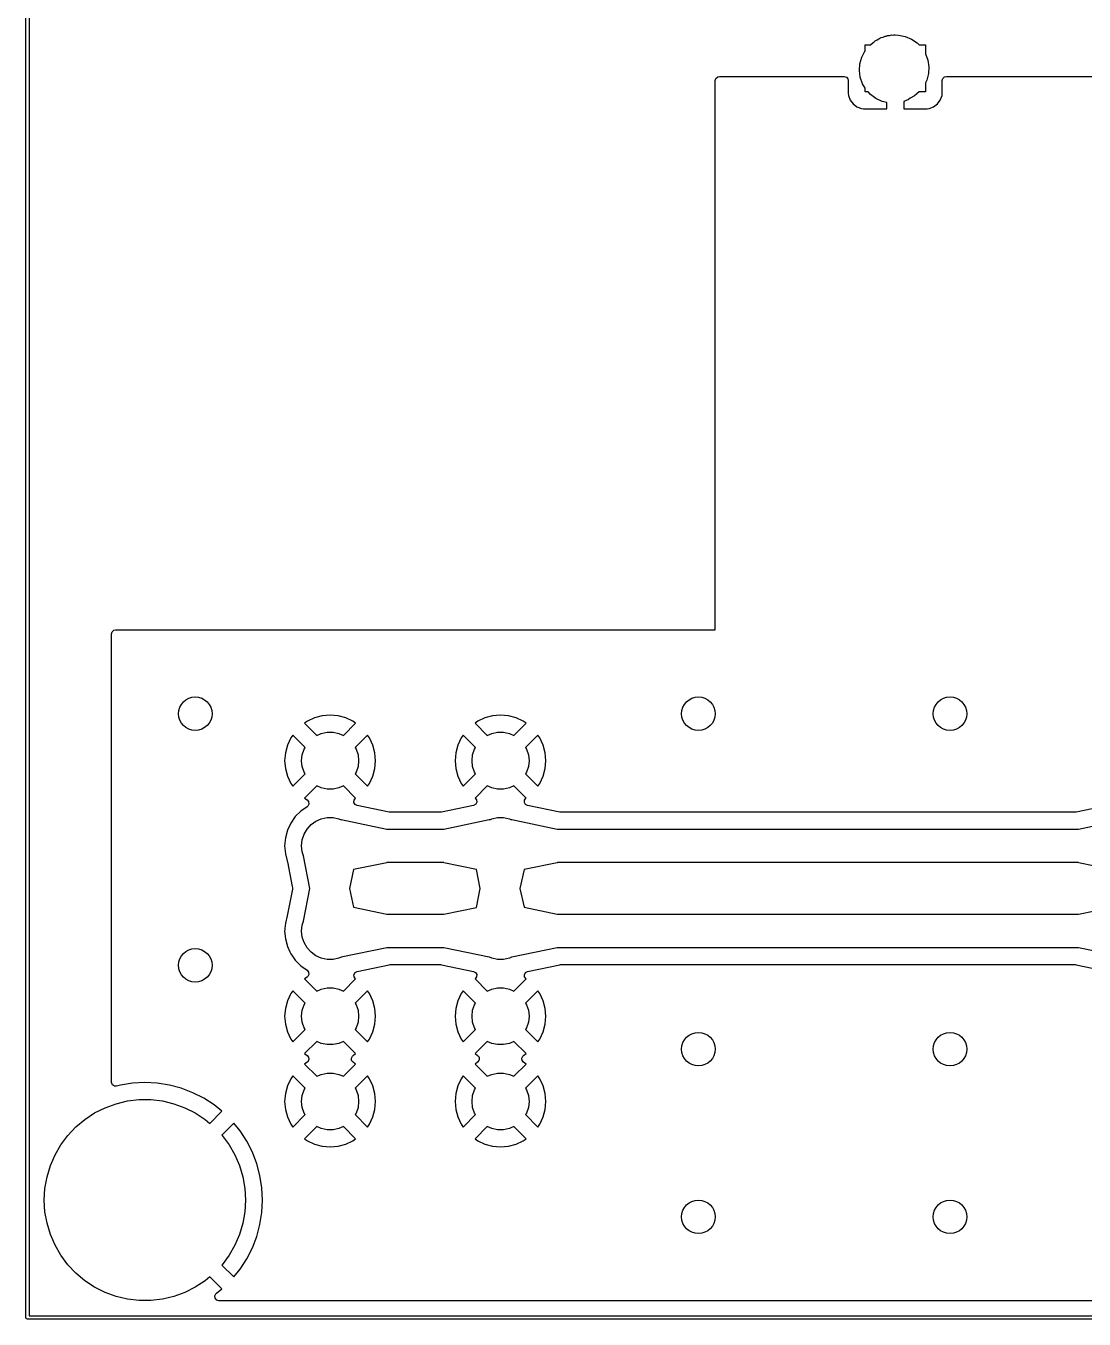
# Model space of a CAD drawing. Extents: x 0.1 to 11.5, y -4.3 to -1.1.
# Drawn here: x 0.077 to 1.319, y -4.293 to -2.775 of the extents above; entities that cross this region are included whole.
import ezdxf

# ---------------------------------------------------------------- set-up
doc = ezdxf.new("R2010")
doc.units = 0
doc.header["$MEASUREMENT"] = 0
doc.layers.add('BLACK', color=7, linetype='CONTINUOUS')

msp = doc.modelspace()

# ---------------------------------------------------------------- linework, layer by layer
at = {"layer": 'BLACK', "linetype": 'CONTINUOUS'}
for p, q in [((0.0768, -4.2913), (0.0768, -1.1024)), ((0.0807, -1.1043), (0.0807, -4.2894)), ((1.0723, -2.794), (1.0735, -2.793)), ((1.0735, -2.793), (1.0757, -2.7918)), ((1.0757, -2.7918), (1.0777, -2.7904)), ((1.0777, -2.7904), (1.0791, -2.7898)), ((1.0791, -2.7898), (1.0804, -2.7891)), ((1.0804, -2.7891), (1.0828, -2.7884)), ((1.0828, -2.7884), (1.0851, -2.7874)), ((1.0851, -2.7874), (1.0866, -2.7872)), ((1.0866, -2.7872), (1.088, -2.7867)), ((1.088, -2.7867), (1.0905, -2.7865)), ((1.0905, -2.7865), (1.093, -2.786)), ((1.093, -2.786), (1.0945, -2.7861)), ((1.0945, -2.7861), (1.096, -2.7859)), ((1.096, -2.7859), (1.0971, -2.7859)), ((1.0971, -2.7859), (1.1011, -2.7861)), ((1.1011, -2.7861), (1.1089, -2.7877)), ((1.1089, -2.7877), (1.1163, -2.7909)), ((1.1163, -2.7909), (1.1228, -2.7954)), ((1.0579, -2.8122), (1.0616, -2.8051)), ((1.0616, -2.8051), (1.0617, -2.805)), ((1.0617, -2.805), (1.0617, -2.7977)), ((1.0617, -2.7977), (1.0678, -2.7977)), ((1.0678, -2.7977), (1.0681, -2.7975)), ((1.0681, -2.7975), (1.0711, -2.7948)), ((1.0711, -2.7948), (1.0723, -2.794)), ((1.1228, -2.7954), (1.125, -2.7977)), ((1.125, -2.7977), (1.1326, -2.7977)), ((1.1326, -2.7977), (1.1326, -2.8082)), ((1.1326, -2.8082), (1.1353, -2.8154)), ((1.0551, -2.8278), (1.0557, -2.8198)), ((1.0557, -2.8198), (1.0579, -2.8122)), ((1.1353, -2.8154), (1.1365, -2.8233)), ((1.1365, -2.8233), (1.1361, -2.8313)), ((0.8858, -2.8395), (0.8866, -2.8369)), ((0.8866, -2.8369), (0.8887, -2.8351)), ((0.8887, -2.8351), (0.8907, -2.8346)), ((0.8907, -2.8346), (1.0371, -2.8346)), ((1.0371, -2.8346), (1.0398, -2.8354)), ((1.0398, -2.8354), (1.0416, -2.8375)), ((1.0416, -2.8375), (1.042, -2.8395)), ((1.0561, -2.8357), (1.0551, -2.8278)), ((1.0587, -2.8432), (1.0561, -2.8357)), ((1.1361, -2.8313), (1.1341, -2.839)), ((1.1523, -2.8395), (1.153, -2.8369)), ((1.153, -2.8369), (1.1551, -2.8351)), ((1.1551, -2.8351), (1.1571, -2.8346)), ((1.1571, -2.8346), (1.3534, -2.8346)), ((0.8858, -3.4843), (0.8858, -2.8395)), ((1.042, -2.8395), (1.042, -2.8547)), ((1.0617, -2.8483), (1.0587, -2.8432)), ((1.0617, -2.8529), (1.0617, -2.8483)), ((1.0653, -2.8529), (1.0617, -2.8529)), ((1.0681, -2.856), (1.0653, -2.8529)), ((1.1252, -2.8529), (1.1196, -2.8576)), ((1.1326, -2.8529), (1.1252, -2.8529)), ((1.1341, -2.839), (1.1326, -2.842)), ((1.1326, -2.842), (1.1326, -2.8529)), ((1.1523, -2.8547), (1.1523, -2.8395)), ((1.042, -2.8547), (1.0423, -2.8571)), ((1.0423, -2.8571), (1.0423, -2.8571)), ((1.0423, -2.8571), (1.0443, -2.8624)), ((1.0443, -2.8624), (1.0443, -2.8624)), ((1.0443, -2.8624), (1.0476, -2.8669)), ((1.0476, -2.8669), (1.0476, -2.8669)), ((1.0476, -2.8669), (1.0522, -2.8703)), ((1.0745, -2.8607), (1.0681, -2.856)), ((1.0818, -2.864), (1.0745, -2.8607)), ((1.0873, -2.8653), (1.0818, -2.864)), ((1.0873, -2.8725), (1.0873, -2.8653)), ((1.1127, -2.8617), (1.107, -2.864)), ((1.107, -2.864), (1.107, -2.8725)), ((1.1148, -2.8603), (1.1127, -2.8617)), ((1.1196, -2.8576), (1.1148, -2.8603)), ((1.1421, -2.8703), (1.1466, -2.8669)), ((1.1466, -2.8669), (1.15, -2.8624)), ((1.1466, -2.8669), (1.1466, -2.8669)), ((1.15, -2.8624), (1.152, -2.8571)), ((1.15, -2.8624), (1.15, -2.8624)), ((1.152, -2.8571), (1.1523, -2.8547)), ((1.152, -2.8571), (1.152, -2.8571)), ((1.1523, -2.8547), (1.1523, -2.8547)), ((1.0522, -2.8703), (1.0522, -2.8703)), ((1.0522, -2.8703), (1.0575, -2.8723)), ((1.0575, -2.8723), (1.0575, -2.8723)), ((1.0575, -2.8723), (1.0598, -2.8725)), ((1.0598, -2.8725), (1.0598, -2.8725)), ((1.0598, -2.8725), (1.0873, -2.8725)), ((1.107, -2.8725), (1.1345, -2.8725)), ((1.1345, -2.8725), (1.1368, -2.8723)), ((1.1345, -2.8725), (1.1345, -2.8725)), ((1.1368, -2.8723), (1.1421, -2.8703)), ((1.1368, -2.8723), (1.1368, -2.8723)), ((1.1421, -2.8703), (1.1421, -2.8703)), ((0.1772, -3.4891), (0.1779, -3.4865)), ((0.1772, -3.5728), (0.1772, -3.4891)), ((0.1779, -3.4865), (0.18, -3.4847)), ((0.18, -3.4847), (0.182, -3.4843)), ((0.182, -3.4843), (0.8858, -3.4843)), ((0.1772, -3.8378), (0.1772, -3.5728)), ((0.4072, -3.5916), (0.4039, -3.5939)), ((0.4039, -3.5939), (0.4183, -3.6083)), ((0.4156, -3.5877), (0.4072, -3.5916)), ((0.4246, -3.5853), (0.4156, -3.5877)), ((0.4156, -3.5877), (0.4156, -3.5877)), ((0.4339, -3.5844), (0.4246, -3.5853)), ((0.4246, -3.5853), (0.4246, -3.5853)), ((0.4431, -3.5853), (0.4339, -3.5844)), ((0.4339, -3.5844), (0.4339, -3.5844)), ((0.4521, -3.5877), (0.4431, -3.5853)), ((0.4431, -3.5853), (0.4431, -3.5853)), ((0.4494, -3.6083), (0.4638, -3.5939)), ((0.4605, -3.5916), (0.4521, -3.5877)), ((0.4521, -3.5877), (0.4521, -3.5877)), ((0.4638, -3.5939), (0.4605, -3.5916)), ((0.4605, -3.5916), (0.4605, -3.5916)), ((0.4638, -3.5939), (0.4638, -3.5939)), ((0.6072, -3.5916), (0.6039, -3.5939)), ((0.6039, -3.5939), (0.6183, -3.6083)), ((0.6156, -3.5877), (0.6072, -3.5916)), ((0.6246, -3.5853), (0.6156, -3.5877)), ((0.6156, -3.5877), (0.6156, -3.5877)), ((0.6339, -3.5844), (0.6246, -3.5853)), ((0.6246, -3.5853), (0.6246, -3.5853)), ((0.6431, -3.5853), (0.6339, -3.5844)), ((0.6339, -3.5844), (0.6339, -3.5844)), ((0.6521, -3.5877), (0.6431, -3.5853)), ((0.6431, -3.5853), (0.6431, -3.5853)), ((0.6494, -3.6083), (0.6638, -3.5939)), ((0.6605, -3.5916), (0.6521, -3.5877)), ((0.6521, -3.5877), (0.6521, -3.5877)), ((0.6638, -3.5939), (0.6605, -3.5916)), ((0.6605, -3.5916), (0.6605, -3.5916)), ((0.6638, -3.5939), (0.6638, -3.5939)), ((0.3877, -3.6111), (0.3837, -3.6195)), ((0.39, -3.6078), (0.3877, -3.6111)), ((0.4044, -3.6223), (0.39, -3.6078)), ((0.4183, -3.6083), (0.4235, -3.606)), ((0.4235, -3.606), (0.4304, -3.6045)), ((0.4304, -3.6045), (0.4374, -3.6045)), ((0.4374, -3.6045), (0.4442, -3.606)), ((0.4442, -3.606), (0.4494, -3.6083)), ((0.4778, -3.6078), (0.4633, -3.6223)), ((0.4801, -3.6111), (0.4778, -3.6078)), ((0.4778, -3.6078), (0.4778, -3.6078)), ((0.484, -3.6195), (0.4801, -3.6111)), ((0.4801, -3.6111), (0.4801, -3.6111)), ((0.5877, -3.6111), (0.5837, -3.6195)), ((0.59, -3.6078), (0.5877, -3.6111)), ((0.6044, -3.6223), (0.59, -3.6078)), ((0.6183, -3.6083), (0.6235, -3.606)), ((0.6235, -3.606), (0.6304, -3.6045)), ((0.6304, -3.6045), (0.6374, -3.6045)), ((0.6374, -3.6045), (0.6442, -3.606)), ((0.6442, -3.606), (0.6494, -3.6083)), ((0.6778, -3.6078), (0.6633, -3.6223)), ((0.6801, -3.6111), (0.6778, -3.6078)), ((0.6778, -3.6078), (0.6778, -3.6078)), ((0.684, -3.6195), (0.6801, -3.6111)), ((0.6801, -3.6111), (0.6801, -3.6111)), ((0.3837, -3.6195), (0.3813, -3.6285)), ((0.3837, -3.6195), (0.3837, -3.6195)), ((0.4011, -3.6308), (0.4033, -3.6242)), ((0.4033, -3.6242), (0.4044, -3.6223)), ((0.4633, -3.6223), (0.4644, -3.6242)), ((0.4644, -3.6242), (0.4666, -3.6308)), ((0.4864, -3.6285), (0.484, -3.6195)), ((0.484, -3.6195), (0.484, -3.6195)), ((0.5837, -3.6195), (0.5813, -3.6285)), ((0.5837, -3.6195), (0.5837, -3.6195)), ((0.6011, -3.6308), (0.6033, -3.6242)), ((0.6033, -3.6242), (0.6044, -3.6223)), ((0.6633, -3.6223), (0.6644, -3.6242)), ((0.6644, -3.6242), (0.6666, -3.6308)), ((0.6864, -3.6285), (0.684, -3.6195)), ((0.684, -3.6195), (0.684, -3.6195)), ((0.3813, -3.6285), (0.3805, -3.6378)), ((0.3805, -3.6378), (0.3805, -3.6378)), ((0.3805, -3.6378), (0.3813, -3.6471)), ((0.3813, -3.6285), (0.3813, -3.6285)), ((0.4004, -3.6378), (0.4011, -3.6308)), ((0.4011, -3.6448), (0.4004, -3.6378)), ((0.4666, -3.6308), (0.4673, -3.6378)), ((0.4673, -3.6378), (0.4666, -3.6448)), ((0.4872, -3.6378), (0.4864, -3.6285)), ((0.4864, -3.6285), (0.4864, -3.6285)), ((0.4864, -3.6471), (0.4872, -3.6378)), ((0.4872, -3.6378), (0.4872, -3.6378)), ((0.5813, -3.6285), (0.5805, -3.6378)), ((0.5805, -3.6378), (0.5805, -3.6378)), ((0.5805, -3.6378), (0.5813, -3.6471)), ((0.5813, -3.6285), (0.5813, -3.6285)), ((0.6004, -3.6378), (0.6011, -3.6308)), ((0.6011, -3.6448), (0.6004, -3.6378)), ((0.6666, -3.6308), (0.6673, -3.6378)), ((0.6673, -3.6378), (0.6666, -3.6448)), ((0.6872, -3.6378), (0.6864, -3.6285)), ((0.6864, -3.6285), (0.6864, -3.6285)), ((0.6864, -3.6471), (0.6872, -3.6378)), ((0.6872, -3.6378), (0.6872, -3.6378)), ((0.3813, -3.6471), (0.3813, -3.6471)), ((0.3813, -3.6471), (0.3837, -3.656)), ((0.3837, -3.656), (0.3837, -3.656)), ((0.3837, -3.656), (0.3877, -3.6645)), ((0.39, -3.6678), (0.4044, -3.6533)), ((0.4033, -3.6514), (0.4011, -3.6448)), ((0.4044, -3.6533), (0.4033, -3.6514)), ((0.4644, -3.6514), (0.4633, -3.6533)), ((0.4633, -3.6533), (0.4778, -3.6678)), ((0.4666, -3.6448), (0.4644, -3.6514)), ((0.4801, -3.6645), (0.484, -3.656)), ((0.484, -3.656), (0.4864, -3.6471)), ((0.484, -3.656), (0.484, -3.656)), ((0.4864, -3.6471), (0.4864, -3.6471)), ((0.5813, -3.6471), (0.5813, -3.6471)), ((0.5813, -3.6471), (0.5837, -3.656)), ((0.5837, -3.656), (0.5837, -3.656)), ((0.5837, -3.656), (0.5877, -3.6645)), ((0.59, -3.6678), (0.6044, -3.6533)), ((0.6033, -3.6514), (0.6011, -3.6448)), ((0.6044, -3.6533), (0.6033, -3.6514)), ((0.6644, -3.6514), (0.6633, -3.6533)), ((0.6633, -3.6533), (0.6778, -3.6678)), ((0.6666, -3.6448), (0.6644, -3.6514)), ((0.6801, -3.6645), (0.684, -3.656)), ((0.684, -3.656), (0.6864, -3.6471)), ((0.684, -3.656), (0.684, -3.656)), ((0.6864, -3.6471), (0.6864, -3.6471)), ((0.3877, -3.6645), (0.3877, -3.6645)), ((0.3877, -3.6645), (0.39, -3.6678)), ((0.39, -3.6678), (0.39, -3.6678)), ((0.4183, -3.6673), (0.4039, -3.6817)), ((0.4235, -3.6696), (0.4183, -3.6673)), ((0.4304, -3.6711), (0.4235, -3.6696)), ((0.4374, -3.6711), (0.4304, -3.6711)), ((0.4442, -3.6696), (0.4374, -3.6711)), ((0.4494, -3.6673), (0.4442, -3.6696)), ((0.4638, -3.6817), (0.4494, -3.6673)), ((0.4778, -3.6678), (0.4801, -3.6645)), ((0.4778, -3.6678), (0.4778, -3.6678)), ((0.4801, -3.6645), (0.4801, -3.6645)), ((0.5877, -3.6645), (0.5877, -3.6645)), ((0.5877, -3.6645), (0.59, -3.6678)), ((0.59, -3.6678), (0.59, -3.6678)), ((0.6183, -3.6673), (0.6039, -3.6817)), ((0.6235, -3.6696), (0.6183, -3.6673)), ((0.6304, -3.6711), (0.6235, -3.6696)), ((0.6374, -3.6711), (0.6304, -3.6711)), ((0.6442, -3.6696), (0.6374, -3.6711)), ((0.6494, -3.6673), (0.6442, -3.6696)), ((0.6638, -3.6817), (0.6494, -3.6673)), ((0.6778, -3.6678), (0.6801, -3.6645)), ((0.6778, -3.6678), (0.6778, -3.6678)), ((0.6801, -3.6645), (0.6801, -3.6645)), ((0.4039, -3.6817), (0.4069, -3.6838)), ((0.4069, -3.6838), (0.4086, -3.6859)), ((0.4089, -3.6887), (0.4076, -3.6911)), ((0.4086, -3.6859), (0.4089, -3.6887)), ((0.4618, -3.6868), (0.462, -3.684)), ((0.4632, -3.6892), (0.4618, -3.6868)), ((0.462, -3.684), (0.4636, -3.6818)), ((0.4636, -3.6818), (0.4638, -3.6817)), ((0.4638, -3.6817), (0.4638, -3.6817)), ((0.6039, -3.6817), (0.6039, -3.6817)), ((0.6039, -3.6817), (0.6056, -3.6839)), ((0.6059, -3.6866), (0.6047, -3.689)), ((0.6056, -3.6839), (0.6059, -3.6866)), ((0.6618, -3.6868), (0.662, -3.684)), ((0.6632, -3.6892), (0.6618, -3.6868)), ((0.662, -3.684), (0.6636, -3.6818)), ((0.6636, -3.6818), (0.6638, -3.6817)), ((0.6638, -3.6817), (0.6638, -3.6817)), ((0.393, -3.7035), (0.3876, -3.7111)), ((0.3996, -3.6969), (0.393, -3.7035)), ((0.4069, -3.6918), (0.3996, -3.6969)), ((0.4076, -3.6911), (0.4069, -3.6918)), ((0.4656, -3.6905), (0.4632, -3.6892)), ((0.5033, -3.6983), (0.4656, -3.6905)), ((0.5043, -3.6984), (0.5033, -3.6983)), ((0.5634, -3.6984), (0.5043, -3.6984)), ((0.5644, -3.6983), (0.5634, -3.6984)), ((0.6021, -3.6905), (0.5644, -3.6983)), ((0.6023, -3.6904), (0.6021, -3.6905)), ((0.6047, -3.689), (0.6023, -3.6904)), ((0.6656, -3.6905), (0.6632, -3.6892)), ((0.7033, -3.6983), (0.6656, -3.6905)), ((0.7043, -3.6984), (0.7033, -3.6983)), ((1.3083, -3.6984), (0.7043, -3.6984)), ((1.3093, -3.6983), (1.3083, -3.6984)), ((1.347, -3.6905), (1.3093, -3.6983)), ((0.3876, -3.7111), (0.3837, -3.7195)), ((0.3876, -3.7111), (0.3876, -3.7111)), ((0.4033, -3.7242), (0.4068, -3.7181)), ((0.4068, -3.7181), (0.4115, -3.7129)), ((0.4115, -3.7129), (0.4171, -3.7088)), ((0.4171, -3.7088), (0.4235, -3.706)), ((0.4235, -3.706), (0.4304, -3.7045)), ((0.4304, -3.7045), (0.4374, -3.7045)), ((0.4374, -3.7045), (0.4442, -3.706)), ((0.4442, -3.706), (0.4467, -3.7071)), ((0.4467, -3.7071), (0.4468, -3.707)), ((0.4468, -3.707), (0.447, -3.707)), ((0.447, -3.707), (0.5004, -3.718)), ((0.5004, -3.718), (0.5005, -3.7181)), ((0.5005, -3.7181), (0.5672, -3.7181)), ((0.5672, -3.7181), (0.5673, -3.718)), ((0.5673, -3.718), (0.6207, -3.707)), ((0.6207, -3.707), (0.621, -3.707)), ((0.621, -3.707), (0.6211, -3.7071)), ((0.6211, -3.7071), (0.6235, -3.706)), ((0.6235, -3.706), (0.6304, -3.7045)), ((0.6304, -3.7045), (0.6374, -3.7045)), ((0.6374, -3.7045), (0.6442, -3.706)), ((0.6442, -3.706), (0.6467, -3.7071)), ((0.6467, -3.7071), (0.6468, -3.707)), ((0.6468, -3.707), (0.647, -3.707)), ((0.647, -3.707), (0.7004, -3.718)), ((0.7004, -3.718), (0.7005, -3.7181)), ((0.7005, -3.7181), (1.312, -3.7181)), ((1.312, -3.7181), (1.3122, -3.718)), ((1.3122, -3.718), (1.3656, -3.707)), ((0.3813, -3.7285), (0.3805, -3.7378)), ((0.3837, -3.7195), (0.3813, -3.7285)), ((0.3813, -3.7285), (0.3813, -3.7285)), ((0.3837, -3.7195), (0.3837, -3.7195)), ((0.4004, -3.7378), (0.4011, -3.7308)), ((0.4011, -3.7308), (0.4033, -3.7242)), ((0.3805, -3.7378), (0.3805, -3.7378)), ((0.3805, -3.7378), (0.3813, -3.7471)), ((0.3813, -3.7471), (0.3813, -3.7471)), ((0.3813, -3.7471), (0.3836, -3.7555)), ((0.4011, -3.7448), (0.4004, -3.7378)), ((0.4027, -3.7495), (0.4011, -3.7448)), ((0.3836, -3.7555), (0.3836, -3.7557)), ((0.3836, -3.7557), (0.3838, -3.7567)), ((0.3838, -3.7567), (0.3894, -3.7854)), ((0.4101, -3.7878), (0.4027, -3.7495)), ((0.5004, -3.7576), (0.4614, -3.7656)), ((0.5006, -3.7575), (0.5004, -3.7576)), ((0.5672, -3.7575), (0.5006, -3.7575)), ((0.5673, -3.7576), (0.5672, -3.7575)), ((0.6058, -3.7655), (0.5673, -3.7576)), ((0.7004, -3.7576), (0.6614, -3.7656)), ((0.7006, -3.7575), (0.7004, -3.7576)), ((1.3121, -3.7575), (0.7006, -3.7575)), ((1.3122, -3.7576), (1.3121, -3.7575)), ((1.3507, -3.7655), (1.3122, -3.7576)), ((0.4614, -3.7656), (0.4565, -3.7878)), ((0.6101, -3.7878), (0.6058, -3.7655)), ((0.6614, -3.7656), (0.6565, -3.7878)), ((0.3897, -3.7887), (0.3836, -3.8199)), ((0.3894, -3.7854), (0.3897, -3.7869)), ((0.3897, -3.7869), (0.3897, -3.7887)), ((0.4027, -3.8261), (0.4101, -3.7878)), ((0.4565, -3.7878), (0.4614, -3.8099)), ((0.6058, -3.81), (0.6101, -3.7878)), ((0.6565, -3.7878), (0.6614, -3.8099)), ((0.4614, -3.8099), (0.5004, -3.818)), ((0.5673, -3.818), (0.6058, -3.81)), ((0.6614, -3.8099), (0.7004, -3.818)), ((1.3122, -3.818), (1.3507, -3.81)), ((0.3836, -3.8201), (0.3813, -3.8285)), ((0.3836, -3.8199), (0.3836, -3.8201)), ((0.5004, -3.818), (0.5005, -3.8181)), ((0.5005, -3.8181), (0.5672, -3.8181)), ((0.5672, -3.8181), (0.5673, -3.818)), ((0.7004, -3.818), (0.7005, -3.8181)), ((0.7005, -3.8181), (1.312, -3.8181)), ((1.312, -3.8181), (1.3122, -3.818)), ((0.1772, -4.0151), (0.1772, -3.8378)), ((0.3807, -3.8356), (0.3805, -3.8378)), ((0.3805, -3.8378), (0.3805, -3.8378)), ((0.3805, -3.8378), (0.3813, -3.8471)), ((0.3808, -3.8347), (0.3807, -3.8348)), ((0.3807, -3.8348), (0.3807, -3.8349)), ((0.3807, -3.8349), (0.3807, -3.8349)), ((0.3807, -3.8349), (0.3807, -3.8354)), ((0.3807, -3.8354), (0.3807, -3.8354)), ((0.3807, -3.8354), (0.3807, -3.8354)), ((0.3807, -3.8354), (0.3807, -3.8356)), ((0.3813, -3.8285), (0.3808, -3.8347)), ((0.3813, -3.8285), (0.3813, -3.8285)), ((0.4004, -3.8378), (0.4011, -3.8308)), ((0.4011, -3.8448), (0.4004, -3.8378)), ((0.4011, -3.8308), (0.4027, -3.8261)), ((0.3813, -3.8471), (0.3813, -3.8471)), ((0.3813, -3.8471), (0.3837, -3.856)), ((0.4033, -3.8514), (0.4011, -3.8448)), ((0.4068, -3.8575), (0.4033, -3.8514)), ((0.3837, -3.856), (0.3837, -3.856)), ((0.3837, -3.856), (0.3837, -3.856)), ((0.3837, -3.856), (0.3865, -3.862)), ((0.3865, -3.862), (0.3876, -3.8645)), ((0.3876, -3.8645), (0.3876, -3.8645)), ((0.3876, -3.8645), (0.3905, -3.8686)), ((0.3905, -3.8686), (0.393, -3.8721)), ((0.4115, -3.8627), (0.4068, -3.8575)), ((0.4171, -3.8668), (0.4115, -3.8627)), ((0.4235, -3.8696), (0.4171, -3.8668)), ((0.4304, -3.8711), (0.4235, -3.8696)), ((0.4442, -3.8696), (0.4374, -3.8711)), ((0.4467, -3.8685), (0.4442, -3.8696)), ((0.4467, -3.8686), (0.4467, -3.8685)), ((0.447, -3.8686), (0.4467, -3.8686)), ((0.5004, -3.8576), (0.447, -3.8686)), ((0.5006, -3.8575), (0.5004, -3.8576)), ((0.5672, -3.8575), (0.5006, -3.8575)), ((0.5673, -3.8576), (0.5672, -3.8575)), ((0.6207, -3.8686), (0.5673, -3.8576)), ((0.6209, -3.8686), (0.6207, -3.8686)), ((0.621, -3.8685), (0.6209, -3.8686)), ((0.6235, -3.8696), (0.621, -3.8685)), ((0.6304, -3.8711), (0.6235, -3.8696)), ((0.6442, -3.8696), (0.6374, -3.8711)), ((0.6467, -3.8685), (0.6442, -3.8696)), ((0.6467, -3.8686), (0.6467, -3.8685)), ((0.647, -3.8686), (0.6467, -3.8686)), ((0.7004, -3.8576), (0.647, -3.8686)), ((0.7006, -3.8575), (0.7004, -3.8576)), ((1.3121, -3.8575), (0.7006, -3.8575)), ((1.3122, -3.8576), (1.3121, -3.8575)), ((1.3656, -3.8686), (1.3122, -3.8576)), ((0.393, -3.8721), (0.3996, -3.8787)), ((0.3996, -3.8787), (0.4069, -3.8838)), ((0.4069, -3.8838), (0.4086, -3.886)), ((0.4086, -3.886), (0.4089, -3.8887)), ((0.4374, -3.8711), (0.4304, -3.8711)), ((0.4631, -3.8865), (0.4654, -3.8851)), ((0.4654, -3.8851), (0.4656, -3.8851)), ((0.4656, -3.8851), (0.5033, -3.8773)), ((0.5033, -3.8773), (0.5043, -3.8772)), ((0.5043, -3.8772), (0.5634, -3.8772)), ((0.5634, -3.8772), (0.5644, -3.8773)), ((0.5644, -3.8773), (0.6021, -3.8851)), ((0.6021, -3.8851), (0.6045, -3.8864)), ((0.6374, -3.8711), (0.6304, -3.8711)), ((0.6631, -3.8865), (0.6654, -3.8851)), ((0.6654, -3.8851), (0.6656, -3.8851)), ((0.6656, -3.8851), (0.7033, -3.8773)), ((0.7033, -3.8773), (0.7043, -3.8772)), ((0.7043, -3.8772), (1.3083, -3.8772)), ((1.3083, -3.8772), (1.3093, -3.8773)), ((1.3093, -3.8773), (1.347, -3.8851)), ((0.4069, -3.8918), (0.4039, -3.8939)), ((0.4039, -3.8939), (0.4039, -3.8939)), ((0.4039, -3.8939), (0.4183, -3.9083)), ((0.4076, -3.8911), (0.4069, -3.8918)), ((0.4089, -3.8887), (0.4076, -3.8911)), ((0.4494, -3.9083), (0.4638, -3.8939)), ((0.4618, -3.889), (0.4631, -3.8865)), ((0.4621, -3.8917), (0.4618, -3.889)), ((0.4638, -3.8939), (0.4621, -3.8917)), ((0.4638, -3.8939), (0.4638, -3.8939)), ((0.4638, -3.8939), (0.4638, -3.8939)), ((0.6041, -3.8938), (0.6039, -3.8939)), ((0.6039, -3.8939), (0.6039, -3.8939)), ((0.6039, -3.8939), (0.6183, -3.9083)), ((0.6057, -3.8915), (0.6041, -3.8938)), ((0.6045, -3.8864), (0.6059, -3.8888)), ((0.6059, -3.8888), (0.6057, -3.8915)), ((0.6494, -3.9083), (0.6638, -3.8939)), ((0.6618, -3.889), (0.6631, -3.8865)), ((0.6621, -3.8917), (0.6618, -3.889)), ((0.6638, -3.8939), (0.6621, -3.8917)), ((0.6638, -3.8939), (0.6638, -3.8939)), ((0.6638, -3.8939), (0.6638, -3.8939)), ((0.3877, -3.9111), (0.3837, -3.9195)), ((0.39, -3.9078), (0.3877, -3.9111)), ((0.4044, -3.9223), (0.39, -3.9078)), ((0.4183, -3.9083), (0.4235, -3.906)), ((0.4235, -3.906), (0.4304, -3.9045)), ((0.4304, -3.9045), (0.4374, -3.9045)), ((0.4374, -3.9045), (0.4442, -3.906)), ((0.4442, -3.906), (0.4494, -3.9083)), ((0.4778, -3.9078), (0.4633, -3.9223)), ((0.4801, -3.9111), (0.4778, -3.9078)), ((0.4778, -3.9078), (0.4778, -3.9078)), ((0.484, -3.9195), (0.4801, -3.9111)), ((0.4801, -3.9111), (0.4801, -3.9111)), ((0.5877, -3.9111), (0.5837, -3.9195)), ((0.59, -3.9078), (0.5877, -3.9111)), ((0.6044, -3.9223), (0.59, -3.9078)), ((0.6183, -3.9083), (0.6235, -3.906)), ((0.6235, -3.906), (0.6304, -3.9045)), ((0.6304, -3.9045), (0.6374, -3.9045)), ((0.6374, -3.9045), (0.6442, -3.906)), ((0.6442, -3.906), (0.6494, -3.9083)), ((0.6778, -3.9078), (0.6633, -3.9223)), ((0.6801, -3.9111), (0.6778, -3.9078)), ((0.6778, -3.9078), (0.6778, -3.9078)), ((0.684, -3.9195), (0.6801, -3.9111)), ((0.6801, -3.9111), (0.6801, -3.9111)), ((0.3813, -3.9285), (0.3805, -3.9378)), ((0.3837, -3.9195), (0.3813, -3.9285)), ((0.3813, -3.9285), (0.3813, -3.9285)), ((0.3837, -3.9195), (0.3837, -3.9195)), ((0.4004, -3.9378), (0.4011, -3.9308)), ((0.4011, -3.9308), (0.4033, -3.9242)), ((0.4033, -3.9242), (0.4044, -3.9223)), ((0.4633, -3.9223), (0.4644, -3.9242)), ((0.4644, -3.9242), (0.4666, -3.9308)), ((0.4666, -3.9308), (0.4673, -3.9378)), ((0.4864, -3.9285), (0.484, -3.9195)), ((0.484, -3.9195), (0.484, -3.9195)), ((0.4872, -3.9378), (0.4864, -3.9285)), ((0.4864, -3.9285), (0.4864, -3.9285)), ((0.5813, -3.9285), (0.5805, -3.9378)), ((0.5837, -3.9195), (0.5813, -3.9285)), ((0.5813, -3.9285), (0.5813, -3.9285)), ((0.5837, -3.9195), (0.5837, -3.9195)), ((0.6004, -3.9378), (0.6011, -3.9308)), ((0.6011, -3.9308), (0.6033, -3.9242)), ((0.6033, -3.9242), (0.6044, -3.9223)), ((0.6633, -3.9223), (0.6644, -3.9242)), ((0.6644, -3.9242), (0.6666, -3.9308)), ((0.6666, -3.9308), (0.6673, -3.9378)), ((0.6864, -3.9285), (0.684, -3.9195)), ((0.684, -3.9195), (0.684, -3.9195)), ((0.6872, -3.9378), (0.6864, -3.9285)), ((0.6864, -3.9285), (0.6864, -3.9285)), ((0.3805, -3.9378), (0.3805, -3.9378)), ((0.3805, -3.9378), (0.3813, -3.9471)), ((0.4011, -3.9448), (0.4004, -3.9378)), ((0.4033, -3.9514), (0.4011, -3.9448)), ((0.4666, -3.9448), (0.4644, -3.9514)), ((0.4673, -3.9378), (0.4666, -3.9448)), ((0.4864, -3.9471), (0.4872, -3.9378)), ((0.4872, -3.9378), (0.4872, -3.9378)), ((0.5805, -3.9378), (0.5805, -3.9378)), ((0.5805, -3.9378), (0.5813, -3.9471)), ((0.6011, -3.9448), (0.6004, -3.9378)), ((0.6033, -3.9514), (0.6011, -3.9448)), ((0.6666, -3.9448), (0.6644, -3.9514)), ((0.6673, -3.9378), (0.6666, -3.9448)), ((0.6864, -3.9471), (0.6872, -3.9378)), ((0.6872, -3.9378), (0.6872, -3.9378)), ((0.3813, -3.9471), (0.3813, -3.9471)), ((0.3813, -3.9471), (0.3837, -3.956)), ((0.3837, -3.956), (0.3837, -3.956)), ((0.3837, -3.956), (0.3877, -3.9645)), ((0.39, -3.9678), (0.4044, -3.9533)), ((0.4044, -3.9533), (0.4033, -3.9514)), ((0.4644, -3.9514), (0.4633, -3.9533)), ((0.4633, -3.9533), (0.4778, -3.9678)), ((0.4801, -3.9645), (0.484, -3.956)), ((0.484, -3.956), (0.4864, -3.9471)), ((0.484, -3.956), (0.484, -3.956)), ((0.4864, -3.9471), (0.4864, -3.9471)), ((0.5813, -3.9471), (0.5813, -3.9471)), ((0.5813, -3.9471), (0.5837, -3.956)), ((0.5837, -3.956), (0.5837, -3.956)), ((0.5837, -3.956), (0.5877, -3.9645)), ((0.59, -3.9678), (0.6044, -3.9533)), ((0.6044, -3.9533), (0.6033, -3.9514)), ((0.6644, -3.9514), (0.6633, -3.9533)), ((0.6633, -3.9533), (0.6778, -3.9678)), ((0.6801, -3.9645), (0.684, -3.956)), ((0.684, -3.956), (0.6864, -3.9471)), ((0.684, -3.956), (0.684, -3.956)), ((0.6864, -3.9471), (0.6864, -3.9471)), ((0.3877, -3.9645), (0.3877, -3.9645)), ((0.3877, -3.9645), (0.39, -3.9678)), ((0.39, -3.9678), (0.39, -3.9678)), ((0.4183, -3.9673), (0.4039, -3.9817)), ((0.4235, -3.9696), (0.4183, -3.9673)), ((0.4304, -3.9711), (0.4235, -3.9696)), ((0.4374, -3.9711), (0.4304, -3.9711)), ((0.4442, -3.9696), (0.4374, -3.9711)), ((0.4494, -3.9673), (0.4442, -3.9696)), ((0.4638, -3.9817), (0.4494, -3.9673)), ((0.4778, -3.9678), (0.4801, -3.9645)), ((0.4778, -3.9678), (0.4778, -3.9678)), ((0.4801, -3.9645), (0.4801, -3.9645)), ((0.5877, -3.9645), (0.5877, -3.9645)), ((0.5877, -3.9645), (0.59, -3.9678)), ((0.59, -3.9678), (0.59, -3.9678)), ((0.6183, -3.9673), (0.6039, -3.9817)), ((0.6235, -3.9696), (0.6183, -3.9673)), ((0.6304, -3.9711), (0.6235, -3.9696)), ((0.6374, -3.9711), (0.6304, -3.9711)), ((0.6442, -3.9696), (0.6374, -3.9711)), ((0.6494, -3.9673), (0.6442, -3.9696)), ((0.6638, -3.9817), (0.6494, -3.9673)), ((0.6778, -3.9678), (0.6801, -3.9645)), ((0.6778, -3.9678), (0.6778, -3.9678)), ((0.6801, -3.9645), (0.6801, -3.9645)), ((0.4039, -3.9817), (0.4069, -3.9838)), ((0.4069, -3.9918), (0.4039, -3.9939)), ((0.4069, -3.9838), (0.4086, -3.9859)), ((0.4077, -3.9911), (0.4069, -3.9918)), ((0.4089, -3.9887), (0.4077, -3.9911)), ((0.4086, -3.9859), (0.4089, -3.9887)), ((0.4588, -3.9869), (0.4601, -3.9845)), ((0.4591, -3.9896), (0.4588, -3.9869)), ((0.4608, -3.9918), (0.4591, -3.9896)), ((0.4601, -3.9845), (0.4608, -3.9838)), ((0.4608, -3.9838), (0.4638, -3.9817)), ((0.4638, -3.9939), (0.4608, -3.9918)), ((0.6039, -3.9817), (0.6069, -3.9838)), ((0.6069, -3.9918), (0.6039, -3.9939)), ((0.6069, -3.9838), (0.6086, -3.9859)), ((0.6077, -3.9911), (0.6069, -3.9918)), ((0.6089, -3.9887), (0.6077, -3.9911)), ((0.6086, -3.9859), (0.6089, -3.9887)), ((0.6588, -3.9869), (0.6601, -3.9845)), ((0.6591, -3.9896), (0.6588, -3.9869)), ((0.6608, -3.9918), (0.6591, -3.9896)), ((0.6601, -3.9845), (0.6608, -3.9838)), ((0.6608, -3.9838), (0.6638, -3.9817)), ((0.6638, -3.9939), (0.6608, -3.9918)), ((0.4039, -3.9939), (0.4183, -4.0083)), ((0.4183, -4.0083), (0.4235, -4.006)), ((0.4235, -4.006), (0.4304, -4.0045)), ((0.4304, -4.0045), (0.4374, -4.0045)), ((0.4374, -4.0045), (0.4442, -4.006)), ((0.4442, -4.006), (0.4494, -4.0083)), ((0.4494, -4.0083), (0.4638, -3.9939)), ((0.6039, -3.9939), (0.6183, -4.0083)), ((0.6183, -4.0083), (0.6235, -4.006)), ((0.6235, -4.006), (0.6304, -4.0045)), ((0.6304, -4.0045), (0.6374, -4.0045)), ((0.6374, -4.0045), (0.6442, -4.006)), ((0.6442, -4.006), (0.6494, -4.0083)), ((0.6494, -4.0083), (0.6638, -3.9939)), ((0.1772, -4.0157), (0.1772, -4.0151)), ((0.1783, -4.0182), (0.1772, -4.0157)), ((0.1806, -4.0197), (0.1783, -4.0182)), ((0.1833, -4.0198), (0.1806, -4.0197)), ((0.1878, -4.0186), (0.1833, -4.0198)), ((0.2021, -4.0163), (0.1878, -4.0186)), ((0.1878, -4.0186), (0.1878, -4.0186)), ((0.2165, -4.0156), (0.2021, -4.0163)), ((0.231, -4.0163), (0.2165, -4.0156)), ((0.2165, -4.0156), (0.2165, -4.0156)), ((0.2452, -4.0186), (0.231, -4.0163)), ((0.2592, -4.0223), (0.2452, -4.0186)), ((0.2727, -4.0275), (0.2592, -4.0223)), ((0.3837, -4.0195), (0.3813, -4.0285)), ((0.3877, -4.0111), (0.3837, -4.0195)), ((0.3837, -4.0195), (0.3837, -4.0195)), ((0.39, -4.0078), (0.3877, -4.0111)), ((0.4044, -4.0223), (0.39, -4.0078)), ((0.4033, -4.0242), (0.4044, -4.0223)), ((0.4778, -4.0078), (0.4633, -4.0223)), ((0.4633, -4.0223), (0.4644, -4.0242)), ((0.4801, -4.0111), (0.4778, -4.0078)), ((0.4778, -4.0078), (0.4778, -4.0078)), ((0.484, -4.0195), (0.4801, -4.0111)), ((0.4801, -4.0111), (0.4801, -4.0111)), ((0.4864, -4.0285), (0.484, -4.0195)), ((0.484, -4.0195), (0.484, -4.0195)), ((0.5837, -4.0195), (0.5813, -4.0285)), ((0.5877, -4.0111), (0.5837, -4.0195)), ((0.5837, -4.0195), (0.5837, -4.0195)), ((0.59, -4.0078), (0.5877, -4.0111)), ((0.6044, -4.0223), (0.59, -4.0078)), ((0.6033, -4.0242), (0.6044, -4.0223)), ((0.6778, -4.0078), (0.6633, -4.0223)), ((0.6633, -4.0223), (0.6644, -4.0242)), ((0.6801, -4.0111), (0.6778, -4.0078)), ((0.6778, -4.0078), (0.6778, -4.0078)), ((0.684, -4.0195), (0.6801, -4.0111)), ((0.6801, -4.0111), (0.6801, -4.0111)), ((0.6864, -4.0285), (0.684, -4.0195)), ((0.684, -4.0195), (0.684, -4.0195)), ((0.1827, -4.0404), (0.196, -4.0372)), ((0.196, -4.0372), (0.2097, -4.0356)), ((0.2097, -4.0356), (0.2234, -4.0356)), ((0.2234, -4.0356), (0.237, -4.0372)), ((0.237, -4.0372), (0.2504, -4.0404)), ((0.2855, -4.034), (0.2727, -4.0275)), ((0.2976, -4.0419), (0.2855, -4.034)), ((0.3813, -4.0285), (0.3805, -4.0378)), ((0.3805, -4.0378), (0.3805, -4.0378)), ((0.3805, -4.0378), (0.3813, -4.0471)), ((0.3813, -4.0285), (0.3813, -4.0285)), ((0.4004, -4.0378), (0.4011, -4.0308)), ((0.4011, -4.0448), (0.4004, -4.0378)), ((0.4011, -4.0308), (0.4033, -4.0242)), ((0.4644, -4.0242), (0.4666, -4.0308)), ((0.4666, -4.0308), (0.4673, -4.0378)), ((0.4673, -4.0378), (0.4666, -4.0448)), ((0.4872, -4.0378), (0.4864, -4.0285)), ((0.4864, -4.0285), (0.4864, -4.0285)), ((0.4864, -4.0471), (0.4872, -4.0378)), ((0.4872, -4.0378), (0.4872, -4.0378)), ((0.5813, -4.0285), (0.5805, -4.0378)), ((0.5805, -4.0378), (0.5805, -4.0378)), ((0.5805, -4.0378), (0.5813, -4.0471)), ((0.5813, -4.0285), (0.5813, -4.0285)), ((0.6004, -4.0378), (0.6011, -4.0308)), ((0.6011, -4.0448), (0.6004, -4.0378)), ((0.6011, -4.0308), (0.6033, -4.0242)), ((0.6644, -4.0242), (0.6666, -4.0308)), ((0.6666, -4.0308), (0.6673, -4.0378)), ((0.6673, -4.0378), (0.6666, -4.0448)), ((0.6872, -4.0378), (0.6864, -4.0285)), ((0.6864, -4.0285), (0.6864, -4.0285)), ((0.6864, -4.0471), (0.6872, -4.0378)), ((0.6872, -4.0378), (0.6872, -4.0378)), ((0.146, -4.0588), (0.1575, -4.0513)), ((0.1575, -4.0513), (0.1698, -4.0451)), ((0.1698, -4.0451), (0.1827, -4.0404)), ((0.2504, -4.0404), (0.2633, -4.0451)), ((0.2633, -4.0451), (0.2756, -4.0513)), ((0.2756, -4.0513), (0.2871, -4.0588)), ((0.2927, -4.0635), (0.3068, -4.0493)), ((0.3068, -4.0493), (0.2976, -4.0419)), ((0.3813, -4.0471), (0.3813, -4.0471)), ((0.3813, -4.0471), (0.3837, -4.056)), ((0.4033, -4.0514), (0.4011, -4.0448)), ((0.4044, -4.0533), (0.4033, -4.0514)), ((0.4644, -4.0514), (0.4633, -4.0533)), ((0.4666, -4.0448), (0.4644, -4.0514)), ((0.484, -4.056), (0.4864, -4.0471)), ((0.4864, -4.0471), (0.4864, -4.0471)), ((0.5813, -4.0471), (0.5813, -4.0471)), ((0.5813, -4.0471), (0.5837, -4.056)), ((0.6033, -4.0514), (0.6011, -4.0448)), ((0.6044, -4.0533), (0.6033, -4.0514)), ((0.6644, -4.0514), (0.6633, -4.0533)), ((0.6666, -4.0448), (0.6644, -4.0514)), ((0.684, -4.056), (0.6864, -4.0471)), ((0.6864, -4.0471), (0.6864, -4.0471)), ((0.1261, -4.0776), (0.1355, -4.0676)), ((0.1355, -4.0676), (0.146, -4.0588)), ((0.2871, -4.0588), (0.2927, -4.0635)), ((0.3207, -4.0633), (0.3067, -4.0773)), ((0.3282, -4.0724), (0.3207, -4.0633)), ((0.3837, -4.056), (0.3837, -4.056)), ((0.3837, -4.056), (0.3877, -4.0645)), ((0.3877, -4.0645), (0.3877, -4.0645)), ((0.3877, -4.0645), (0.39, -4.0678)), ((0.39, -4.0678), (0.4044, -4.0533)), ((0.39, -4.0678), (0.39, -4.0678)), ((0.4183, -4.0673), (0.4039, -4.0817)), ((0.4235, -4.0696), (0.4183, -4.0673)), ((0.4494, -4.0673), (0.4442, -4.0696)), ((0.4638, -4.0817), (0.4494, -4.0673)), ((0.4633, -4.0533), (0.4778, -4.0678)), ((0.4778, -4.0678), (0.4801, -4.0645)), ((0.4778, -4.0678), (0.4778, -4.0678)), ((0.4801, -4.0645), (0.484, -4.056)), ((0.4801, -4.0645), (0.4801, -4.0645)), ((0.484, -4.056), (0.484, -4.056)), ((0.5837, -4.056), (0.5837, -4.056)), ((0.5837, -4.056), (0.5877, -4.0645)), ((0.5877, -4.0645), (0.5877, -4.0645)), ((0.5877, -4.0645), (0.59, -4.0678)), ((0.59, -4.0678), (0.6044, -4.0533)), ((0.59, -4.0678), (0.59, -4.0678)), ((0.6183, -4.0673), (0.6039, -4.0817)), ((0.6235, -4.0696), (0.6183, -4.0673)), ((0.6494, -4.0673), (0.6442, -4.0696)), ((0.6638, -4.0817), (0.6494, -4.0673)), ((0.6633, -4.0533), (0.6778, -4.0678)), ((0.6778, -4.0678), (0.6801, -4.0645)), ((0.6778, -4.0678), (0.6778, -4.0678)), ((0.6801, -4.0645), (0.684, -4.056)), ((0.6801, -4.0645), (0.6801, -4.0645)), ((0.684, -4.056), (0.684, -4.056)), ((0.1179, -4.0886), (0.1261, -4.0776)), ((0.3067, -4.0773), (0.307, -4.0776)), ((0.307, -4.0776), (0.3152, -4.0886)), ((0.336, -4.0846), (0.3282, -4.0724)), ((0.4039, -4.0817), (0.4072, -4.084)), ((0.4304, -4.0711), (0.4235, -4.0696)), ((0.4374, -4.0711), (0.4304, -4.0711)), ((0.4442, -4.0696), (0.4374, -4.0711)), ((0.4605, -4.084), (0.4638, -4.0817)), ((0.4638, -4.0817), (0.4638, -4.0817)), ((0.6039, -4.0817), (0.6072, -4.084)), ((0.6304, -4.0711), (0.6235, -4.0696)), ((0.6374, -4.0711), (0.6304, -4.0711)), ((0.6442, -4.0696), (0.6374, -4.0711)), ((0.6605, -4.084), (0.6638, -4.0817)), ((0.6638, -4.0817), (0.6638, -4.0817)), ((0.111, -4.1005), (0.1179, -4.0886)), ((0.3152, -4.0886), (0.3221, -4.1005)), ((0.3426, -4.0974), (0.336, -4.0846)), ((0.3478, -4.1109), (0.3426, -4.0974)), ((0.4072, -4.084), (0.4156, -4.0879)), ((0.4156, -4.0879), (0.4156, -4.0879)), ((0.4156, -4.0879), (0.4246, -4.0903)), ((0.4246, -4.0903), (0.4246, -4.0903)), ((0.4246, -4.0903), (0.4339, -4.0911)), ((0.4339, -4.0911), (0.4431, -4.0903)), ((0.4339, -4.0911), (0.4339, -4.0911)), ((0.4431, -4.0903), (0.4521, -4.0879)), ((0.4431, -4.0903), (0.4431, -4.0903)), ((0.4521, -4.0879), (0.4605, -4.084)), ((0.4521, -4.0879), (0.4521, -4.0879)), ((0.4605, -4.084), (0.4605, -4.084)), ((0.6072, -4.084), (0.6156, -4.0879)), ((0.6156, -4.0879), (0.6156, -4.0879)), ((0.6156, -4.0879), (0.6246, -4.0903)), ((0.6246, -4.0903), (0.6246, -4.0903)), ((0.6246, -4.0903), (0.6339, -4.0911)), ((0.6339, -4.0911), (0.6431, -4.0903)), ((0.6339, -4.0911), (0.6339, -4.0911)), ((0.6431, -4.0903), (0.6521, -4.0879)), ((0.6431, -4.0903), (0.6431, -4.0903)), ((0.6521, -4.0879), (0.6605, -4.084)), ((0.6521, -4.0879), (0.6521, -4.0879)), ((0.6605, -4.084), (0.6605, -4.084)), ((0.1016, -4.1263), (0.1055, -4.1131)), ((0.1055, -4.1131), (0.111, -4.1005)), ((0.3221, -4.1005), (0.3275, -4.1131)), ((0.3275, -4.1131), (0.3315, -4.1263)), ((0.3515, -4.1249), (0.3478, -4.1109)), ((0.0992, -4.1398), (0.1016, -4.1263)), ((0.3315, -4.1263), (0.3338, -4.1398)), ((0.3538, -4.1391), (0.3515, -4.1249)), ((0.3515, -4.1249), (0.3515, -4.1249)), ((0.0984, -4.1535), (0.0992, -4.1398)), ((0.3338, -4.1398), (0.3346, -4.1535)), ((0.3545, -4.1535), (0.3538, -4.1391)), ((0.0992, -4.1673), (0.0984, -4.1535)), ((0.3346, -4.1535), (0.3338, -4.1673)), ((0.3538, -4.168), (0.3545, -4.1535)), ((0.3545, -4.1535), (0.3545, -4.1535)), ((0.1016, -4.1808), (0.0992, -4.1673)), ((0.3338, -4.1673), (0.3315, -4.1808)), ((0.3515, -4.1822), (0.3538, -4.168)), ((0.1055, -4.1939), (0.1016, -4.1808)), ((0.3315, -4.1808), (0.3275, -4.1939)), ((0.3478, -4.1962), (0.3515, -4.1822)), ((0.3515, -4.1822), (0.3515, -4.1822)), ((0.111, -4.2066), (0.1055, -4.1939)), ((0.3275, -4.1939), (0.3221, -4.2066)), ((0.3426, -4.2097), (0.3478, -4.1962)), ((0.1179, -4.2184), (0.111, -4.2066)), ((0.1261, -4.2295), (0.1179, -4.2184)), ((0.3152, -4.2184), (0.307, -4.2295)), ((0.3221, -4.2066), (0.3152, -4.2184)), ((0.336, -4.2225), (0.3426, -4.2097)), ((0.1355, -4.2395), (0.1261, -4.2295)), ((0.307, -4.2295), (0.3067, -4.2298)), ((0.3067, -4.2298), (0.3207, -4.2438)), ((0.3207, -4.2438), (0.3282, -4.2346)), ((0.3282, -4.2346), (0.336, -4.2225)), ((0.146, -4.2483), (0.1355, -4.2395)), ((0.1575, -4.2558), (0.146, -4.2483)), ((0.2871, -4.2483), (0.2756, -4.2558)), ((0.2927, -4.2436), (0.2871, -4.2483)), ((0.3068, -4.2577), (0.2927, -4.2436)), ((0.3207, -4.2438), (0.3207, -4.2438)), ((0.1698, -4.262), (0.1575, -4.2558)), ((0.1827, -4.2667), (0.1698, -4.262)), ((0.2633, -4.262), (0.2504, -4.2667)), ((0.2756, -4.2558), (0.2633, -4.262)), ((0.2986, -4.2661), (0.2997, -4.2636)), ((0.2997, -4.2636), (0.3004, -4.263)), ((0.3004, -4.263), (0.3068, -4.2577)), ((0.196, -4.2699), (0.1827, -4.2667)), ((0.2097, -4.2715), (0.196, -4.2699)), ((0.2234, -4.2715), (0.2097, -4.2715)), ((0.237, -4.2699), (0.2234, -4.2715)), ((0.2504, -4.2667), (0.237, -4.2699)), ((0.299, -4.2688), (0.2986, -4.2661)), ((0.3008, -4.2709), (0.299, -4.2688)), ((0.3034, -4.2717), (0.3008, -4.2709)), ((1.8816, -4.2717), (0.3034, -4.2717)), ((0.0773, -4.2927), (0.0768, -4.2913)), ((0.0787, -4.2933), (0.0773, -4.2927)), ((11.5354, -4.2933), (0.0787, -4.2933)), ((0.0807, -4.2894), (11.5335, -4.2894))]:
    msp.add_line(p, q, dxfattribs=at)
at = {"layer": 'BLACK'}
for centre in [(0.2756, -3.5827), (0.8661, -3.5827), (1.1614, -3.5827), (0.2756, -3.878), (0.8661, -3.9764), (1.1614, -3.9764), (0.8661, -4.1732), (1.1614, -4.1732)]:
    msp.add_circle(centre, 0.0197, dxfattribs=at)

doc.saveas('drawing.dxf')
